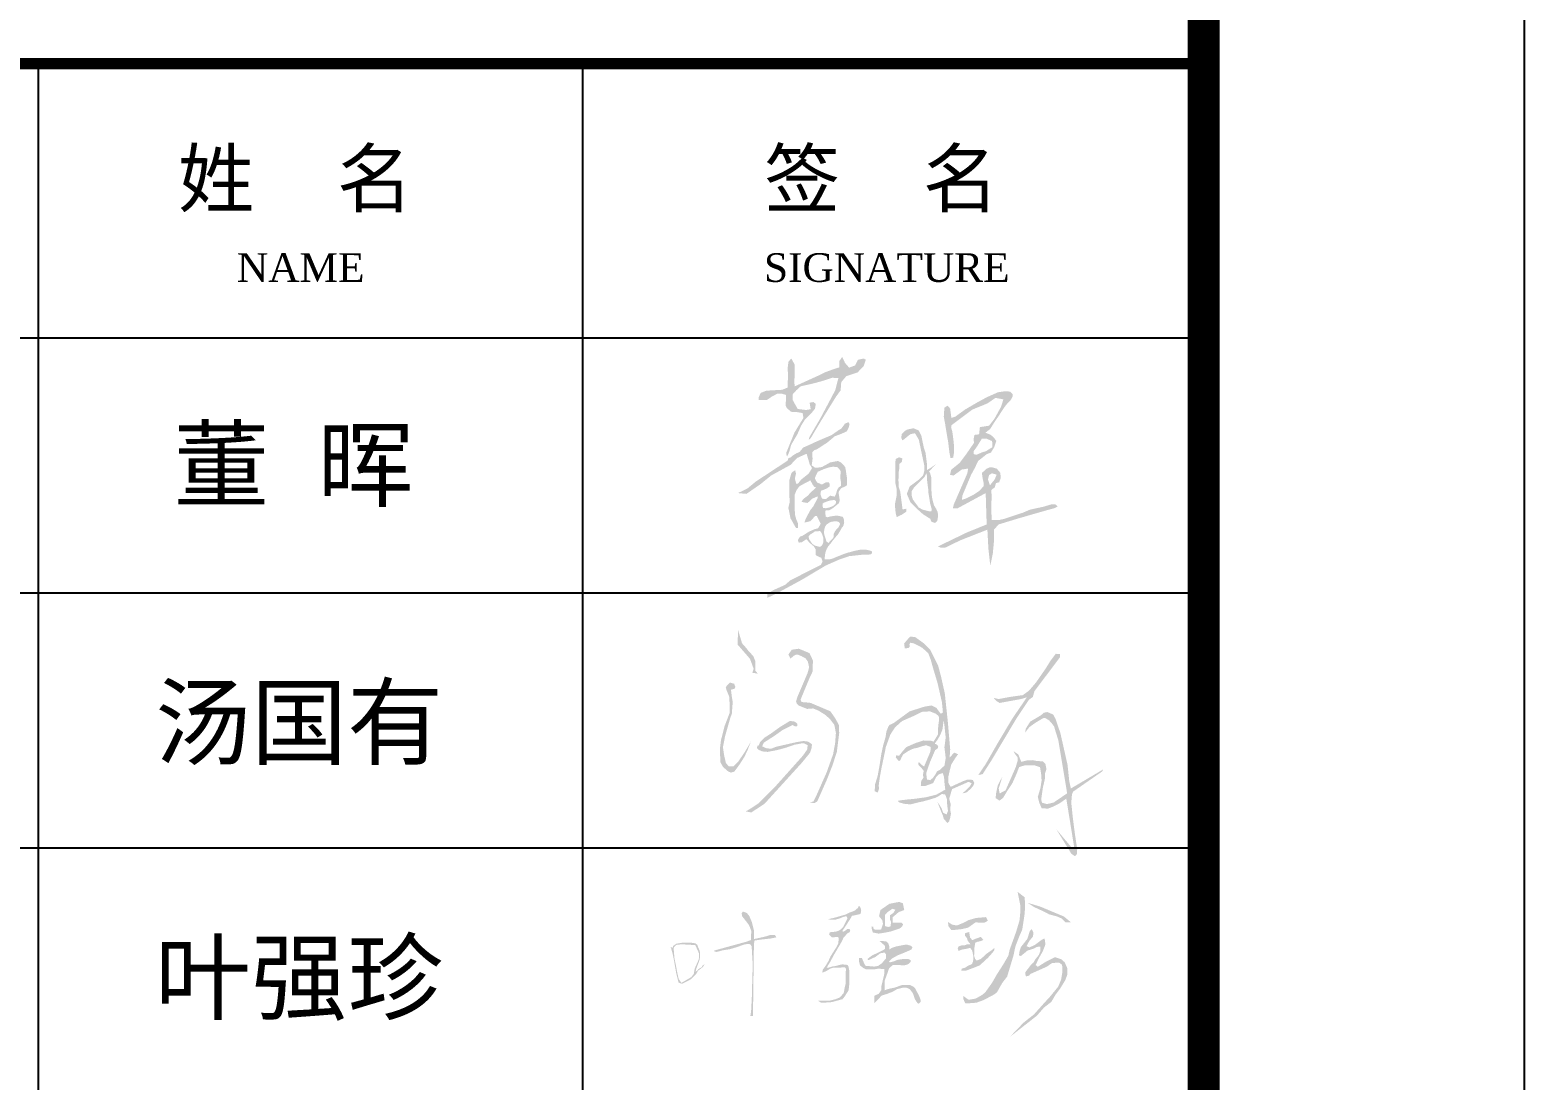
# Model space of a CAD drawing. Extents: x -3102990 to -851544, y -5293060 to -2540151.
# Drawn here: x -1578994 to -1574332, y -2663192 to -2659915 of the extents above; entities that cross this region are included whole.
import ezdxf

# ---------------------------------------------------------------- set-up
doc = ezdxf.new("R2010")
doc.units = 0
doc.header["$LTSCALE"] = 1000
doc.layers.get('0').update_dxf_attribs({"linetype": 'CONTINUOUS'})
for name, color, linetype in [('HATCH', 254, 'CONTINUOUS'), ('PUB_TEXT', 7, 'CONTINUOUS'), ('PUB_TITLE', 4, 'CONTINUOUS')]:
    doc.layers.add(name, color=color, linetype=linetype)
doc.layers.add('yichutu', color=7, linetype='CONTINUOUS', true_color=0xffffff, plot=False)
doc.styles.add('GHF', font='times.ttf')
doc.styles.add('STYLE1', font='simhei.ttf', dxfattribs={"width": 0.8})

# ---------------------------------------------------------------- blocks, each defined once
blk = doc.blocks.new('A$C16496DF1')
at = {"layer": 'HATCH'}
h = blk.add_hatch(color=256, dxfattribs=at)
h.paths.add_polyline_path([(102427.5, 11585), (102433.4, 11566.6), (102447.9, 11584.3), (102454.5, 11599.8), (102440, 11604), (102430.6, 11598.4)], flags=16)
h.paths.add_polyline_path([(102423.7, 11711.8), (102408.4, 11712.4), (102392.5, 11686.5), (102382.5, 11673), (102382.5, 11664.2), (102391.4, 11661.8), (102399.6, 11665.4), (102410.5, 11670), (102421.4, 11673), (102434.9, 11681.8), (102441.4, 11685.4), (102441.4, 11698.9), (102439.6, 11704.8)], flags=16)
h.paths.add_polyline_path([(102325.8, 11781.1), (102313.1, 11776.7), (102309.4, 11806), (102301.3, 11815.3), (102291.3, 11808.4), (102289.5, 11780.5), (102293.8, 11757.4), (102298.8, 11726.4), (102303.2, 11701.5), (102306.9, 11669.8), (102310.6, 11651.1), (102318.7, 11653), (102321.2, 11667.3), (102321.2, 11691.5), (102319.4, 11709.6), (102316.2, 11733.8), (102312.5, 11746.9), (102313.1, 11753.7), (102378.5, 11802.8), (102425.8, 11822.1), (102450.7, 11839.5), (102475.5, 11834.6), (102467.5, 11810.3), (102447.5, 11774.2), (102430.7, 11752.5), (102402.1, 11748.1), (102399.6, 11725.7), (102385.3, 11723.9), (102382.2, 11708.9), (102384.1, 11699.6), (102359.8, 11664.2), (102339.3, 11636.8), (102312.5, 11615), (102308.8, 11599.5), (102320, 11597), (102345.5, 11615.7), (102365.4, 11618.8), (102362.9, 11603.8), (102321.2, 11508.1), (102317.5, 11494.4), (102331.8, 11494.4), (102420.2, 11542.3), (102423.3, 11444.5), (102361.6, 11419.4), (102281.4, 11380.7), (102271.2, 11375.8), (102280.8, 11371.7), (102295.3, 11372.6), (102340.5, 11394.7), (102425.5, 11428.2), (102428.7, 11368.5), (102434.5, 11315.5), (102442.4, 11353.1), (102446.6, 11398.5), (102446.6, 11429), (102460.8, 11444.6), (102524, 11463.8), (102602.8, 11486.5), (102636.2, 11495.7), (102644.7, 11500.7), (102637.6, 11507), (102624.8, 11507), (102601.4, 11500), (102558.8, 11490.7), (102535.4, 11480.8), (102507, 11471.6), (102477.1, 11461.6), (102464.4, 11458.8), (102438.8, 11458.1), (102437.7, 11497.1), (102438.8, 11534.7), (102437.4, 11551.7), (102448.7, 11560.3), (102452.3, 11573.7), (102462.2, 11575.9), (102467.2, 11589.4), (102465.8, 11605.7), (102455.1, 11618.4), (102440.2, 11622.7), (102433.1, 11622.7), (102423.2, 11618.4), (102408.3, 11605), (102411.1, 11585.8), (102414, 11573.7), (102414, 11564.5), (102401.2, 11549.6), (102384.1, 11538.3), (102359.3, 11525.5), (102345.8, 11521.2), (102347.9, 11535.4), (102374.6, 11599.1), (102386.8, 11621.6), (102396.4, 11642.3), (102423.6, 11663.9), (102436.9, 11668.9), (102447.1, 11686.3), (102453.4, 11704.8), (102445.9, 11715.2), (102436.1, 11723.9), (102419.3, 11730.8), (102433.8, 11741.8), (102445.8, 11760.8), (102463.8, 11787.7), (102479.2, 11811.1), (102488.1, 11822.3), (102499.8, 11834.5), (102504, 11843.8), (102504, 11851.3), (102497, 11858.8), (102481.6, 11860.2), (102458.6, 11856.9), (102441.8, 11849.4), (102424.9, 11842), (102395.5, 11826.1), (102378.6, 11816.2), (102356.3, 11803.2), (102337.4, 11789.6)])
h.paths.add_polyline_path([(102235.6, 11604.1), (102228.4, 11591.4), (102207.7, 11570.8), (102196.6, 11559.7), (102189, 11547.7), (102189, 11535.1), (102193.4, 11521.8), (102203.6, 11507.9), (102211.2, 11497.5), (102223.3, 11490.6), (102242.7, 11485.8), (102250.9, 11485.8), (102251.9, 11491.6), (102246.5, 11511.6), (102245.1, 11521.2), (102242, 11540.5), (102241, 11546.3), (102241, 11554.1), (102239.3, 11566), (102237.3, 11583), (102237.3, 11593.6)], flags=16)
h.paths.add_polyline_path([(102160.4, 11706.6), (102165.9, 11710.5), (102185, 11726), (102199.5, 11729.1), (102211.4, 11709.5), (102219.6, 11670.8), (102228.9, 11627.5), (102228.9, 11612.5), (102225, 11597.7), (102210.5, 11583.4), (102183, 11563), (102174.2, 11539.8), (102185, 11514.5), (102206.7, 11492.4), (102225.3, 11475.8), (102247.5, 11461.9), (102250.9, 11453), (102262.2, 11449.2), (102269.3, 11455.5), (102271.8, 11471.3), (102270.5, 11482.6), (102265.5, 11493.8), (102259.3, 11503.4), (102255.1, 11518), (102252.6, 11529.7), (102251.3, 11543), (102250.9, 11556.4), (102250.9, 11574.3), (102250.9, 11589.7), (102246.7, 11605.1), (102243.4, 11610.1), (102251.7, 11618.5), (102266.3, 11633.7), (102246.2, 11619.2), (102237, 11614.5), (102236.7, 11635.2), (102232.6, 11668.1), (102227.1, 11684.8), (102222.1, 11708.5), (102219.6, 11721), (102211.7, 11737.4), (102195, 11744.7), (102175.2, 11740.4), (102168.7, 11736.6), (102158.5, 11726.3), (102156.6, 11715.3)])
h.paths.add_polyline_path([(102153.7, 11546.6), (102160.9, 11491.4), (102172.2, 11493.4), (102172.2, 11484.2), (102157.8, 11474.5), (102142.5, 11467.4), (102139.4, 11479.6), (102136.8, 11505.7), (102142.5, 11535.4), (102142, 11556.9), (102138.4, 11573.7), (102137.9, 11608), (102137.9, 11632.5), (102139.4, 11648.9), (102149.6, 11654), (102160.4, 11650.4), (102158.3, 11639.2), (102150.7, 11633.1), (102150.7, 11618.7), (102148.6, 11606), (102148.1, 11582.9), (102148.6, 11562)])
h.paths.add_polyline_path([(101937, 11395.2), (101930.1, 11386.8), (101923.5, 11391.1), (101921.6, 11397.4), (101919.4, 11404.2), (101917.2, 11410.8), (101916, 11417.2), (101916, 11421.7), (101916.7, 11428.6), (101917.7, 11433.5), (101920.7, 11439.9), (101923.1, 11443.6), (101928.5, 11447.6), (101934.5, 11451), (101940.4, 11453.3), (101951.7, 11454.2), (101955, 11454.2), (101960, 11452.9), (101962.8, 11451.4), (101966, 11446.1), (101963.9, 11441.3), (101961.1, 11435.6), (101955.9, 11430.6), (101951, 11424.3), (101946, 11414.3), (101946, 11407.9), (101944.8, 11403.1)], flags=16)
h.paths.add_polyline_path([(101908.6, 11417.2), (101903.6, 11423.8), (101887, 11422.5), (101879.8, 11417.2), (101872.3, 11412.8), (101867.6, 11407.8), (101869.5, 11398.2), (101873.3, 11392.5), (101879.2, 11384.1), (101887.6, 11378.2), (101903, 11374.4), (101908.3, 11377.9), (101912.9, 11385.3), (101913.9, 11395), (101913.3, 11404.1)], flags=16)
h.paths.add_polyline_path([(101940.1, 11519.9), (101932.1, 11518.5), (101918.4, 11513.6), (101911.9, 11510.1), (101911, 11504.6), (101912.7, 11496.1), (101921.5, 11495), (101931.6, 11497.2), (101942.8, 11501.3), (101952.4, 11508.7), (101953.2, 11517.4), (101948, 11520.7)], flags=16)
h.paths.add_polyline_path([(101905.7, 11569.9), (101903.5, 11571.9), (101894.2, 11575.1), (101887.2, 11588.2), (101890, 11596.1), (101896.5, 11608.7), (101912.8, 11616.1), (101930.5, 11622.2), (101943.1, 11624.5), (101957, 11623.7), (101962.8, 11617.9), (101968.3, 11610), (101966.9, 11598.2), (101966.9, 11586.5), (101968.8, 11576.7), (101969.3, 11569), (101968.6, 11564.7), (101961.4, 11559.6), (101957.3, 11553.6), (101955.4, 11547.2), (101953.4, 11540.4), (101951.3, 11535.6), (101948.9, 11531.1), (101936.4, 11534), (101934.7, 11534), (101922, 11523.9), (101915.8, 11523.9), (101910, 11525.3), (101906.9, 11531.8), (101904.7, 11538.5), (101905.2, 11544.5), (101907.6, 11550.8), (101910.7, 11550.8), (101924.4, 11556.7), (101928.2, 11559.4), (101933.7, 11563.1), (101933.5, 11567.5), (101933, 11571.1), (101930.6, 11575.9), (101927.3, 11576.2), (101923.7, 11576.2), (101918.4, 11574.3), (101911.2, 11569.9)], flags=16)
h.paths.add_polyline_path([(101805, 11651.3), (101801.9, 11643.4), (101702.8, 11578.1), (101676.4, 11556.3), (101647.3, 11542.4), (101673.7, 11539.8), (101716.7, 11569.5), (101751, 11597.2), (101811.2, 11630.2), (101832.3, 11652), (101858.7, 11663.9), (101862, 11663.9), (101871.3, 11631.5), (101878.6, 11620.3), (101868, 11603.2), (101844.2, 11584), (101834.9, 11572.1), (101829, 11571.5), (101825, 11588), (101828.3, 11603.2), (101825.7, 11613.7), (101814.5, 11605.8), (101807.9, 11583.3), (101807.9, 11560.9), (101807.9, 11535.2), (101808.5, 11513.4), (101804.6, 11496.2), (101811.2, 11463.8), (101828.3, 11433.5), (101834.3, 11433.5), (101834.9, 11446.7), (101829, 11461.2), (101825, 11475.7), (101824.4, 11500.2), (101824.4, 11513.4), (101824.4, 11537.1), (101830.3, 11551.7), (101838.9, 11563.5), (101858.1, 11574.1), (101873.3, 11582), (101876.7, 11575.5), (101880.5, 11568.2), (101885.8, 11561.6), (101891.1, 11560.2), (101883.8, 11553), (101874.6, 11544.4), (101865.3, 11534.5), (101850.8, 11523.3), (101845.5, 11514.7), (101864.7, 11511.4), (101878.6, 11524.6), (101895.7, 11531.9), (101895.7, 11525.9), (101881.9, 11500.2), (101873.3, 11489.6), (101863.4, 11471.1), (101857.4, 11458.6), (101854.8, 11450), (101873.3, 11454.6), (101888.5, 11471.1), (101893.1, 11471.1), (101905.6, 11446.7), (101897.1, 11432.2), (101887.5, 11430.1), (101869.2, 11422.1), (101848.2, 11408.8), (101840.9, 11406.5), (101834.1, 11395.8), (101837.1, 11387.8), (101846.3, 11388.9), (101857.4, 11396.2), (101861.2, 11398.1), (101871.5, 11386.7), (101884.1, 11376), (101889.8, 11366.8), (101889.8, 11348.9), (101900.5, 11343.2), (101907.1, 11340.6), (101911.5, 11328.6), (101906.2, 11318.5), (101810.9, 11270.2), (101794.3, 11255.9), (101758.9, 11240.1), (101738.5, 11228), (101738.5, 11215.2), (101768.7, 11229.5), (101846.3, 11271.7), (101902.1, 11304.9), (101921, 11316.2), (101941.3, 11325.2), (101965.4, 11335.7), (101984.3, 11341.8), (101996.3, 11346.3), (102001.6, 11346.3), (102036.3, 11350.1), (102061.9, 11350.8), (102066, 11354.9), (102064.6, 11361.1), (102057.7, 11363.5), (102048.6, 11365.4), (102036.6, 11366.2), (102028.5, 11365.6), (102007.9, 11361.3), (101996.8, 11357.9), (101991, 11356.7), (101976.1, 11351.7), (101966.4, 11347.8), (101960.6, 11345.4), (101954.5, 11343), (101952.7, 11342.3), (101947.4, 11340), (101940.8, 11337.4), (101932.7, 11335.3), (101926.1, 11335.3), (101918, 11335.3), (101918.2, 11342.4), (101919.6, 11353.9), (101921.2, 11360.3), (101924.7, 11368.6), (101928.5, 11375.8), (101937, 11385.5), (101943.6, 11395), (101959.7, 11413.9), (101968, 11427.5), (101970.1, 11432.5), (101976.2, 11440), (101978.7, 11450.4), (101977.6, 11461.1), (101974.8, 11467.9), (101961.5, 11471.2), (101953.3, 11471.9), (101935.7, 11469.4), (101926.1, 11466.9), (101921.4, 11468.7), (101919.6, 11480.1), (101920, 11486.2), (101921.8, 11488.7), (101932.2, 11489), (101941.6, 11493.9), (101955.8, 11505.3), (101961.5, 11509.9), (101964.8, 11517.9), (101963.5, 11530.5), (101961.2, 11542.4), (101961.2, 11546), (101969.3, 11557.6), (101978.3, 11561.5), (101987.1, 11566.1), (101987.4, 11589.4), (101983.9, 11613.1), (101981.9, 11623.8), (101974.4, 11632.2), (101968.6, 11637.8), (101960.2, 11642), (101956.6, 11642), (101934.5, 11637.8), (101922.8, 11630.9), (101908.9, 11623.5), (101894.9, 11621.5), (101888.1, 11621.5), (101877.4, 11628.7), (101880.1, 11649.4), (101878.9, 11669), (101885.1, 11676), (101894.1, 11679.2), (101926, 11699.9), (101949.4, 11719.6), (101969.1, 11726.9), (101986.5, 11734.7), (101992, 11744.3), (101995.6, 11757.6), (101992.4, 11763.5), (101981, 11758.9), (101974.6, 11749.8), (101970, 11743.8), (101959, 11737), (101939.3, 11723.2), (101916.8, 11713.6), (101895.3, 11704.5), (101873.7, 11694.4), (101850.8, 11684.3), (101839.4, 11670.6), (101828.8, 11666), (101817.4, 11658.7), (101812.8, 11654.1)])
h.paths.add_polyline_path([(101736.9, 11832.4), (101728.7, 11832.7), (101711.8, 11832.7), (101711.8, 11840.3), (101718.2, 11854.9), (101736, 11861.8), (101786.2, 11864.7), (101802, 11871.6), (101803, 11896.2), (101804, 11912), (101802, 11929.7), (101805, 11952.4), (101813.8, 11962.2), (101824.7, 11942.5), (101824.7, 11911), (101822.7, 11889.3), (101824.7, 11875.5), (101898.6, 11909), (101918.3, 11918.9), (101944.9, 11928.7), (101963.6, 11934.6), (101963.6, 11954.3), (101972.5, 11967.1), (101981.4, 11948.4), (101994.2, 11933.7), (102012.9, 11940.6), (102021.8, 11958.3), (102039.5, 11962.2), (102046.4, 11958.3), (102039.5, 11938.6), (102020.8, 11918.9), (101985.3, 11907.1), (101969.6, 11888.4), (101967.6, 11862.7), (101953.8, 11844), (101907.5, 11769.2), (101873.9, 11713), (101868, 11708.6), (101870.5, 11717.4), (101904.1, 11775), (101930.7, 11825), (101951, 11863.6), (101954.8, 11878.2), (101960.5, 11900.9), (101942.1, 11902.2), (101906.6, 11890.8), (101880.7, 11883.9), (101843.3, 11875.6), (101829.4, 11863), (101818, 11850.3), (101818, 11833.2), (101826.2, 11818), (101833.8, 11804.8), (101854.7, 11802.2), (101859.8, 11801.6), (101874.3, 11804.1), (101870.8, 11824.3), (101882.7, 11826.4), (101890.2, 11820.6), (101887.6, 11805.4), (101875.6, 11790.8), (101856, 11771.2), (101844.6, 11752.9), (101832.6, 11725.7), (101813.6, 11693.4), (101807.2, 11670.6), (101800.3, 11655.4), (101797.7, 11667.4), (101823.7, 11731.4), (101851.6, 11776.9), (101849, 11792.1), (101830, 11795.3), (101812.9, 11795.9), (101800.3, 11807.3), (101795.8, 11815.5), (101797.1, 11833.2), (101797.1, 11848.4), (101783.8, 11852.8), (101771.1, 11852.8), (101752.8, 11843.4), (101745.8, 11838.3)])
h = blk.add_hatch(color=256, dxfattribs=at)
h.paths.add_polyline_path([(102600, 10840.2), (102594, 10836.9), (102575.1, 10825.5), (102556.2, 10812), (102543.1, 10794.7), (102545.4, 10807.3), (102559, 10829.2), (102592.4, 10848.8), (102601.5, 10856.8), (102612.3, 10859.2), (102630.8, 10851.4), (102638.8, 10836.6), (102644.8, 10817.6), (102652.9, 10795), (102675.5, 10694.9), (102681, 10643.2), (102686, 10620.6), (102786.4, 10679.9), (102784.1, 10674.1), (102692.8, 10610.7), (102689.4, 10602.3), (102687.2, 10576.6), (102692.3, 10527.1), (102698, 10483), (102705.7, 10431.3), (102704.7, 10415.9), (102698.6, 10409.3), (102687.9, 10416.4), (102640.5, 10493.4), (102688, 10436.7), (102696.1, 10438.5), (102671.7, 10589), (102650.6, 10574.2), (102631.4, 10564.3), (102614, 10557.7), (102594.8, 10559.1), (102587.1, 10576.9), (102582.8, 10594.4), (102591.2, 10622.7), (102594.7, 10645.6), (102593.2, 10666), (102589.7, 10687.2), (102572.7, 10692.8), (102542.1, 10692.6), (102524.8, 10687.6), (102515.1, 10663.2), (102503.8, 10637.7), (102486.5, 10611.2), (102474.8, 10591.6), (102463.3, 10582.6), (102451.2, 10590.8), (102453.1, 10608.1), (102457.8, 10630), (102472.6, 10658.6), (102460.9, 10620.8), (102463.7, 10605), (102482.4, 10615.1), (102501.2, 10658), (102514.2, 10687.8), (102520.4, 10709.1), (102520.2, 10717.1), (102510.6, 10730), (102507.6, 10736.8), (102522.2, 10726.5), (102527, 10714.4), (102531.2, 10703.7), (102550.2, 10708.6), (102566.2, 10709), (102582.5, 10705.9), (102598.3, 10705.8), (102606.6, 10696.9), (102609.8, 10680.9), (102605.3, 10668), (102604.7, 10649.5), (102598.5, 10622.6), (102595.5, 10600.7), (102593.3, 10586.8), (102595.9, 10576.2), (102611.1, 10571.8), (102632.4, 10576.9), (102674.3, 10605.5), (102652.9, 10735), (102646.8, 10771.4), (102637.6, 10800.4), (102633.9, 10813.8), (102626.1, 10824.2), (102618.3, 10832.9), (102605.5, 10840.7)])
h.paths.add_polyline_path([(102631.2, 11002.5), (102651.7, 11029.8), (102652.3, 11040.5), (102638.7, 11040.8), (102622.3, 11019), (102607.8, 10995.6), (102577.6, 10951.9), (102555.1, 10925.6), (102535.9, 10911.9), (102495.9, 10906.3), (102460.7, 10899.7), (102445, 10903.4), (102452.6, 10894.3), (102463.5, 10887.5), (102530.2, 10899.6), (102548.7, 10905.1), (102503.5, 10839), (102456.8, 10760.6), (102420.4, 10697.1), (102397.2, 10662.5), (102410.7, 10665.4), (102438.3, 10708.4), (102517.7, 10841.5), (102555.7, 10898.1), (102567.2, 10906), (102572.3, 10924.1)])
h.paths.add_polyline_path([(102247.3, 10646.3), (102237, 10648.8), (102234.6, 10668.7), (102246, 10701.5), (102262.6, 10740.4), (102270.5, 10745.4), (102272.1, 10753.4), (102266.9, 10758.2), (102261.3, 10760.4), (102271.6, 10775.3), (102279.8, 10790.5), (102285.2, 10804), (102289, 10832.8), (102291.4, 10818.3), (102295.4, 10779.4), (102291.5, 10749), (102295.5, 10715.4), (102291.6, 10692.1), (102278.4, 10679.4), (102268.2, 10674.3), (102264.2, 10665.6), (102255.9, 10654.2)], flags=16)
h.paths.add_polyline_path([(102183.8, 11064.8), (102179.8, 11058.6), (102167.7, 11058.2), (102165.8, 11073), (102174.8, 11083.9), (102184.8, 11094.5), (102200.3, 11093), (102227.3, 11073.5), (102247.2, 11053.1), (102272.1, 11003.2), (102281.4, 10967.8), (102292.6, 10917.7), (102302, 10829.7), (102309.5, 10742), (102307.6, 10716.7), (102321.9, 10732.7), (102334, 10727.4), (102324.6, 10714.4), (102313.1, 10695.9), (102308, 10676.5), (102303.4, 10655.8), (102304.1, 10637.7), (102310.8, 10625.6), (102351.1, 10644.1), (102363.9, 10648.5), (102379.7, 10647.4), (102384.9, 10638), (102380.9, 10628.1), (102372.5, 10618.8), (102359.7, 10607.7), (102347.9, 10605.6), (102358.4, 10615), (102370.5, 10627), (102376.5, 10636.7), (102366.9, 10641.5), (102315.3, 10618.6), (102311.6, 10606.4), (102306.5, 10588.7), (102311, 10571.8), (102309.5, 10555), (102311.8, 10541.9), (102309.3, 10528.3), (102306.2, 10518.2), (102300.9, 10513.2), (102289.7, 10525.2), (102286.8, 10535.8), (102280, 10551.7), (102275.6, 10563.3), (102269.6, 10579.3), (102282.2, 10559.8), (102287.2, 10545.1), (102298.3, 10539.7), (102302.6, 10550.7), (102300.1, 10569.1), (102299.6, 10585.8), (102294.2, 10601.6), (102283.6, 10603.5), (102272.1, 10595.8), (102261.7, 10591), (102240.2, 10584.5), (102225.4, 10580.5), (102206.9, 10576.5), (102185.4, 10571), (102165, 10573), (102150.3, 10577.4), (102145.9, 10582), (102156.2, 10584), (102178.4, 10586.5), (102200.4, 10588.6), (102232.8, 10593.1), (102266.3, 10601.4), (102294.2, 10617.1), (102291.9, 10635), (102290.3, 10655.9), (102286.5, 10668.7), (102274.1, 10665), (102265.2, 10655.5), (102256.1, 10637.5), (102232.3, 10628.6), (102217.8, 10628.7), (102219.1, 10643.7), (102226.5, 10655.4), (102224.1, 10662.4), (102227, 10675.4), (102220.1, 10684.3), (102209.5, 10695.6), (102211.4, 10703.8), (102221.1, 10693.8), (102228.1, 10689.1), (102247.6, 10735.5), (102249.1, 10750), (102234.8, 10755.6), (102223.5, 10753.1), (102207.1, 10747.4), (102194.3, 10744.9), (102180.5, 10738.6), (102169.5, 10731.2), (102162.5, 10726.5), (102157.4, 10717.2), (102153.8, 10708.3), (102149.7, 10706.2), (102139.7, 10716.7), (102141.1, 10723.7), (102150.4, 10723.3), (102161.6, 10737.2), (102172.1, 10749.5), (102201.8, 10762.6), (102226.1, 10770.4), (102250.2, 10769.3), (102257.6, 10766.8), (102270.9, 10788.3), (102271.6, 10807.8), (102273, 10821.9), (102275.1, 10835.6), (102273.7, 10846.1), (102264.5, 10854), (102246.2, 10861.3), (102221.6, 10859.7), (102194.7, 10846.5), (102159.2, 10830.9), (102138.1, 10812), (102122.8, 10788.9), (102118, 10775.7), (102108.8, 10750.2), (102105.5, 10733.6), (102095, 10683.7), (102090, 10655.6), (102086.7, 10631.9), (102087, 10618.6), (102083.1, 10607.5), (102074, 10612), (102075, 10633.3), (102083, 10659.3), (102088.7, 10690.4), (102094.3, 10726.8), (102100.2, 10754.6), (102107.9, 10781.2), (102110.5, 10798.5), (102116.4, 10813.1), (102120, 10818.7), (102132.7, 10824.5), (102182.8, 10861.2), (102229.3, 10876), (102251.5, 10879.7), (102266.3, 10872.3), (102273, 10863), (102280.3, 10853.5), (102286.7, 10858.3), (102283.7, 10889.8), (102269.9, 10950), (102255.6, 10997.8), (102248.9, 11021.9), (102241, 11042.8), (102221.9, 11060), (102196.1, 11073.2), (102185.2, 11075.4), (102181.8, 11069.7)])
h.paths.add_polyline_path([(101736.7, 10745.9), (101722.8, 10752), (101727.9, 10763.5), (101763, 10786.1), (101786.9, 10803.2), (101809.4, 10814.4), (101817.9, 10818.6), (101825.4, 10814.2), (101832.5, 10815.2), (101832.9, 10822.5), (101824.6, 10829.3), (101809.6, 10831.4), (101779.4, 10813.1), (101749.2, 10791.3), (101729.8, 10779), (101716.5, 10765.5), (101712.4, 10755.1), (101708, 10754), (101706.5, 10746.7), (101711.3, 10741.5), (101723.3, 10736.3), (101739.8, 10734.8), (101768.3, 10740.1), (101797.1, 10747.9), (101823.1, 10757), (101844.7, 10761.1), (101853.2, 10761.7), (101865, 10755.9), (101863.1, 10741.8), (101849.6, 10722.6), (101762.5, 10625.3), (101712, 10574.6), (101687.8, 10558.7), (101671.8, 10549.2), (101688.7, 10545.6), (101730.2, 10572.9), (101800.9, 10650.5), (101846.5, 10700.7), (101872.3, 10732.3), (101877.2, 10747.2), (101878.2, 10758.6), (101866.2, 10766.9), (101852.6, 10768.7), (101832, 10765.7), (101810.7, 10760.9), (101779.7, 10753.8), (101766.3, 10750.7), (101751.1, 10744.8)])
h.paths.add_polyline_path([(101821.6, 11034.6), (101811.3, 11025.9), (101804.6, 11038.7), (101815.4, 11053.7), (101837.4, 11056.7), (101870.5, 11043), (101881.2, 11020), (101880.3, 10985.6), (101870.1, 10964), (101842.7, 10897.9), (101845.6, 10890.3), (101858.6, 10889.4), (101874, 10887.6), (101911, 10871.9), (101935.7, 10861.5), (101951.7, 10838.3), (101963, 10817), (101963.1, 10793), (101955.8, 10734.2), (101941, 10689.3), (101924, 10646.4), (101894.8, 10580.4), (101885.8, 10574.8), (101871.6, 10577), (101883.1, 10580.2), (101890.2, 10594.4), (101924.1, 10671.1), (101944.2, 10727.6), (101950.5, 10761.9), (101952.9, 10793.5), (101948.1, 10819.2), (101933.7, 10838), (101918.2, 10851.4), (101897.9, 10863.9), (101881.6, 10870.4), (101871.5, 10869.5), (101863.1, 10869), (101849.2, 10874.5), (101837.1, 10879.3), (101831.4, 10884.5), (101828.7, 10892.4), (101832.6, 10905.9), (101864.4, 10980.4), (101869.5, 10998.8), (101865.1, 11017.3), (101857.8, 11026.9), (101845, 11033.8), (101833.3, 11038.5), (101828.4, 11038.3)])
h.paths.add_polyline_path([(101628, 10908.7), (101625.6, 10928.8), (101636.8, 10931.9), (101639.1, 10937.9), (101635.4, 10947.5), (101621.8, 10951.2), (101609.2, 10937.1), (101612, 10926.7), (101620.6, 10905.9), (101621.2, 10881.2), (101621.6, 10857.3), (101614.9, 10839.1), (101606, 10816.6), (101599.6, 10791.8), (101594.5, 10771.8), (101591.6, 10749.8), (101591.8, 10721.6), (101592.4, 10703.1), (101600.4, 10688.2), (101617.2, 10673.5), (101625.4, 10670.2), (101636.1, 10673.3), (101652.2, 10695.3), (101667.7, 10719.8), (101678.3, 10742.6), (101688, 10767.2), (101678, 10750.2), (101669.9, 10736.6), (101659.6, 10721.1), (101648.2, 10704.6), (101632.7, 10689.3), (101618.9, 10689.6), (101609.8, 10699.9), (101603.9, 10725.6), (101600.5, 10750.2), (101607.3, 10784.3), (101624.4, 10843.9), (101628.2, 10853.3), (101629.3, 10868), (101631, 10890.3)])
h.paths.add_polyline_path([(101646.8, 11068.9), (101647.1, 11117.1), (101654.4, 11092.7), (101660.2, 11073.5), (101672.6, 11059.5), (101679.7, 11050.4), (101695.4, 11033.4), (101701.6, 11017.5), (101701.3, 11003.3), (101701, 10989.1), (101709.4, 10978.6), (101691.9, 10982), (101696.5, 10993.6), (101684.9, 11025.1)])
h = blk.add_hatch(color=256, dxfattribs=at)
h.paths.add_polyline_path([(101936.7, 10211.4), (101939.2, 10211), (101950.7, 10211.3), (101961.4, 10214.1), (101975.5, 10219.6), (101981.4, 10221.3), (101986.4, 10221.3), (101988.9, 10215.1), (101984.4, 10206.1), (101980.9, 10199.5), (101975.4, 10188), (101970.1, 10182.8), (101963.9, 10178), (101955.5, 10174.5), (101947.5, 10173.4), (101934, 10172), (101931.5, 10164.8), (101940.2, 10156.1), (101960.8, 10157.5), (101961.3, 10148.7), (101960.4, 10137.7), (101953.8, 10124.1), (101945.5, 10111.6), (101936.1, 10096.7), (101929.5, 10081.7), (101921.1, 10067.8), (101912.4, 10056), (101910, 10045.6), (101923.2, 10051.1), (101936.4, 10059.1), (101946.2, 10061.9), (101967.7, 10061.9), (101972.2, 10062.3), (101981.6, 10062.3), (101984.6, 10057.7), (101983.3, 10045.9), (101983.3, 10022.8), (101983.3, 10011.4), (101980.2, 9998.7), (101977.2, 9981.7), (101964, 9968.1), (101950.9, 9962.9), (101930.8, 9958.1), (101916.8, 9958.1), (101898, 9958.1), (101905.9, 9952.8), (101922.5, 9952.8), (101940, 9954.1), (101973.7, 9963.3), (101981.1, 9972.9), (101986.3, 9981.2), (101992.5, 9990.8), (101995.1, 10013.1), (101995.1, 10045.9), (101994.2, 10054.7), (101992.5, 10063.8), (101989.4, 10070), (101975, 10071.7), (101968.4, 10071.3), (101953.5, 10066.9), (101941.7, 10065.2), (101933.9, 10062.5), (101924.2, 10060.8), (101928.6, 10069.1), (101935.6, 10080.5), (101946.5, 10101), (101965.3, 10132.9), (101971.5, 10143.8), (101976.7, 10155.2), (101980.7, 10159.6), (101989.8, 10169.2), (101995.5, 10172.3), (101997.7, 10176.2), (101995.5, 10182.3), (101987.7, 10182.3), (101983.3, 10177.9), (101975, 10173.1), (101973.2, 10176.2), (101984.7, 10193.5), (101998.6, 10215.3), (102003.2, 10223.4), (102017.3, 10226.2), (102027.6, 10228.7), (102030.4, 10230.8), (102031.8, 10241.1), (102029.7, 10248.9), (102024.8, 10254.9), (102021.2, 10247.8), (102012.4, 10240), (102006, 10237.2), (101994.4, 10233), (101982, 10227), (101966.1, 10222.4), (101951, 10218), (101929.4, 10212.9), (101930.1, 10212.6), (101931.1, 10212.4), (101931.9, 10212.1), (101933.9, 10211.7), (101934.6, 10211.7)])
h.paths.add_polyline_path([(101572.5, 10114.4), (101575.1, 10115.5), (101635.2, 10132), (101673.9, 10142.6), (101688.3, 10147.9), (101688.3, 10159.6), (101688.8, 10176.1), (101684.1, 10189.1), (101680, 10196.7), (101672.3, 10206.8), (101666.3, 10214.6), (101660.6, 10221.5), (101658.8, 10230.9), (101662.9, 10236.8), (101675.3, 10232.1), (101683, 10222.1), (101690.6, 10203.8), (101693.6, 10192), (101697.6, 10176), (101697.6, 10156.1), (101697.7, 10150.8), (101721.3, 10156.1), (101735, 10159.2), (101748.4, 10163.8), (101762.5, 10163.8), (101767.2, 10156.1), (101750.1, 10152.6), (101717.7, 10149), (101698.9, 10146.1), (101697.1, 10134.3), (101694.2, 9910.5), (101685.9, 9910.5), (101688.3, 9924.7), (101690.9, 9975.3), (101692, 10025.6), (101693.5, 10070.3), (101691.6, 10101.3), (101691.1, 10113.8), (101689.7, 10128.7), (101685.9, 10134.7), (101677.8, 10135.6), (101667, 10133.8), (101657.3, 10130.4), (101640.9, 10124.7), (101621.6, 10119.1), (101600, 10115.7), (101580.8, 10110.7), (101575, 10111.9), (101572.8, 10113.6)])
h.paths.add_polyline_path([(102553.9, 10163.2), (102557.6, 10175.6), (102563.8, 10182.4), (102568.8, 10171.9), (102568.1, 10158.9), (102556.4, 10145.2), (102547.7, 10128.5), (102557, 10124.8), (102573.1, 10132.2), (102596.7, 10149.6), (102604.1, 10152.7), (102606.6, 10134.7), (102602.2, 10122.3), (102597.3, 10110.5), (102587.4, 10093.8), (102576.2, 10069.7), (102582.4, 10064.1), (102607.2, 10079.6), (102636.3, 10094.4), (102656.2, 10087.6), (102666.7, 10078.3), (102675.4, 10058.5), (102675.4, 10041.8), (102669.2, 10023.8), (102653.1, 9997.2), (102638.2, 9977.3), (102625.2, 9955), (102602.2, 9937.1), (102579.9, 9911.7), (102553.9, 9891.2), (102533.3, 9875.1), (102495.6, 9845.4), (102537.8, 9889.4), (102571.2, 9916), (102602.2, 9950.7), (102620.9, 9971.1), (102646.3, 10002.1), (102655.6, 10024.4), (102659.3, 10047.3), (102658.7, 10070.3), (102648.8, 10077.7), (102627.1, 10075.8), (102610.9, 10064.7), (102599.8, 10059.7), (102571.9, 10047.3), (102560, 10042.1), (102555.7, 10036.8), (102545.8, 10034.3), (102543.7, 10042.9), (102543.7, 10047.3), (102552, 10057.9), (102561.3, 10070.3), (102569.4, 10077.7), (102575.6, 10088.2), (102586.1, 10101.2), (102591.1, 10114.3), (102591.1, 10127.3), (102584.3, 10127.3), (102576.2, 10124.8), (102572.5, 10121.7), (102550.8, 10114.9), (102537.1, 10103.7), (102530.2, 10098), (102524.1, 10100), (102526, 10113.6), (102530.3, 10126), (102541.5, 10140.3), (102550.3, 10151.5)])
h.paths.add_polyline_path([(102570.7, 10250.9), (102551.7, 10263.8), (102569.2, 10258.5), (102590.8, 10251.9), (102622.4, 10238.7), (102663.9, 10221.4), (102686.3, 10203), (102668.8, 10203), (102656.7, 10215.1), (102643, 10221.2), (102617.9, 10228.1), (102598.9, 10237.9)])
h.paths.add_polyline_path([(102541.8, 10281.3), (102519.8, 10298), (102528.1, 10256.9), (102528.1, 10233.4), (102525.8, 10209.1), (102515.2, 10173.4), (102506.1, 10148.3), (102495, 10117.8), (102490.9, 10098.9), (102474.9, 10071.5), (102453.6, 10038.1), (102440.7, 10015.3), (102418.6, 9984.1), (102408, 9975.8), (102389, 9965.1), (102366.9, 9961.3), (102350.2, 9973.5), (102350.2, 9964.4), (102356.3, 9950.7), (102370.7, 9950.7), (102391.2, 9952.2), (102414.1, 9960.6), (102448.3, 9978.8), (102455.9, 9985.6), (102471.9, 10013.8), (102487.1, 10033.5), (102506.8, 10098.9), (102512.9, 10127.8), (102524.3, 10157.4), (102534.2, 10180.2), (102538.8, 10209.8), (102541.8, 10230.3), (102543.3, 10254.7)])
h.paths.add_polyline_path([(102372.8, 10134.6), (102364, 10145.4), (102362, 10153.5), (102355.3, 10161.5), (102355.3, 10168.9), (102368.7, 10172.9), (102371.4, 10156.1), (102378.2, 10147.4), (102391.6, 10152.8), (102405, 10157.5), (102413.1, 10148.1), (102403.7, 10144.1), (102393.6, 10142), (102387.6, 10139.3), (102384.9, 10122.6), (102384.2, 10099.7), (102386.9, 10089), (102390.9, 10084.3), (102393.6, 10084.3), (102405.7, 10089), (102421.2, 10103.7), (102441.3, 10117.9), (102446.7, 10122.6), (102446.7, 10115.2), (102439.3, 10105.8), (102427.2, 10092.3), (102409.7, 10076.2), (102401.6, 10068.7), (102386.9, 10062.8), (102360, 10052.7), (102353.9, 10052.7), (102343.9, 10052.7), (102345.9, 10058.7), (102356, 10061.4), (102365.4, 10067.5), (102377.5, 10072.8), (102380.8, 10081.6), (102382.2, 10095), (102378.2, 10114.5), (102372.1, 10123.2), (102363.4, 10121.2), (102358.1, 10120), (102345.9, 10117.9), (102335.8, 10113.8), (102332.8, 10121.2), (102335.8, 10127.9), (102345.9, 10131.3), (102354.6, 10131.3), (102363.4, 10134.6)])
h.paths.add_polyline_path([(102374.8, 10193.1), (102365.4, 10186.4), (102344.5, 10181.7), (102319.7, 10179), (102312.9, 10179), (102303.5, 10191.7), (102302.9, 10203.8), (102315.6, 10195.8), (102330.4, 10193.1), (102349.9, 10201.1), (102366.7, 10209.9), (102390.3, 10216.6), (102421.2, 10219.3), (102427.2, 10207.9), (102415.3, 10201.6), (102403.7, 10201.6), (102388.9, 10203.2)])
h.paths.add_polyline_path([(102051.3, 10088.6), (102053.8, 10084.7), (102076.4, 10095.1), (102090.7, 10106.2), (102105, 10108.8), (102109.3, 10103), (102109.3, 10090.8), (102096.6, 10075.5), (102084.4, 10067), (102072.7, 10064.9), (102044.6, 10067.5), (102038.8, 10080.2), (102034.1, 10091.3), (102025, 10091.3), (102025, 10081.3), (102028.2, 10068.6), (102038.3, 10060.6), (102047.3, 10055.9), (102071.1, 10055.9), (102084.9, 10058.5), (102104.5, 10056.9), (102104.5, 10046.4), (102103.4, 10040), (102100.8, 10028.9), (102094.4, 10001.9), (102094.4, 9991.3), (102086.5, 9980.2), (102073.3, 9973.8), (102073.3, 9962.2), (102073.3, 9951.6), (102083.8, 9961.7), (102095.5, 9974.4), (102114, 9980.2), (102129.9, 9986.5), (102143.7, 9994.5), (102162.2, 9999.2), (102172.8, 9999.2), (102183.4, 9994.5), (102193, 9981.8), (102198.8, 9964.8), (102203, 9956.9), (102209.9, 9948.4), (102217.2, 9954.3), (102216.8, 9962.7), (102212, 9974.4), (102205.7, 9986.5), (102200.4, 9996.6), (102196.1, 10001.4), (102184.5, 10007.2), (102171.8, 10007.2), (102158.5, 10007.2), (102136.3, 9999.2), (102115.6, 9995), (102105, 9990.8), (102105, 10006.7), (102105, 10020.9), (102114.6, 10046.9), (102118.3, 10058.5), (102129.9, 10069.6), (102138.9, 10070.2), (102159.6, 10069.1), (102168.1, 10069.1), (102178.1, 10072.3), (102186.6, 10080.2), (102186.6, 10085), (102179.7, 10088.2), (102171.2, 10088.2), (102159.6, 10088.2), (102145.8, 10086.1), (102133.6, 10081.3), (102120.9, 10078.1), (102118.3, 10080.8), (102128.3, 10090.3), (102145.3, 10099.8), (102175, 10112), (102188.7, 10118.3), (102191.9, 10125.2), (102187.7, 10129.5), (102173.9, 10133.7), (102171.8, 10133.7), (102141.6, 10127.9), (102127.8, 10123.6), (102119.9, 10118.3), (102119.9, 10127.3), (102116.2, 10137.9), (102109.8, 10143.8), (102100.3, 10144.3), (102089.7, 10144.3), (102099.2, 10135.8), (102105.4, 10130.4), (102106.6, 10120.5), (102099.2, 10115.7), (102083.3, 10107.8), (102065.8, 10099.8), (102054.2, 10090.8)])
h.paths.add_polyline_path([(102138.4, 10242.1), (102129.2, 10245.4), (102113.8, 10234.7), (102106.4, 10226.8), (102106.4, 10217.5), (102106.4, 10203.6), (102106.4, 10191.1), (102114.8, 10188.8), (102122.7, 10189.2), (102125.4, 10203.1), (102121.3, 10212.4), (102121.3, 10224.9), (102131.9, 10231.9)], flags=16)
h.paths.add_polyline_path([(102087.4, 10179.9), (102094, 10180.8), (102099.8, 10198.1), (102097.6, 10209.6), (102087.5, 10221.9), (102091.8, 10241.4), (102120, 10260.9), (102150.3, 10266.7), (102161.9, 10262.4), (102166.2, 10241.4), (102148.9, 10234.9), (102130.1, 10219), (102130.1, 10202.4), (102157.6, 10202.4), (102162.6, 10196.6), (102159, 10189.4), (102151.8, 10183.6), (102123.6, 10174.3), (102100.5, 10169.9), (102086, 10167.8), (102068, 10171.4), (102064.3, 10184.4), (102064.3, 10190.1), (102069.7, 10189.7), (102069.7, 10184.1), (102074.8, 10179.9)])
h.paths.add_polyline_path([(101436.9, 10127.1), (101439.3, 10120.7), (101444.6, 10100.1), (101447.6, 10085.2), (101450.6, 10067.6), (101454.9, 10043.4), (101461.9, 10015.6), (101466.2, 10013.2), (101473.5, 10011.3), (101501.4, 10025.8), (101516.3, 10040.8), (101522.3, 10051.4), (101538.5, 10064.3), (101543.9, 10072.6), (101537, 10067.8), (101534.1, 10063.1), (101523.8, 10056.9), (101520.4, 10052.4), (101514.9, 10048.4), (101518.3, 10061.2), (101524.2, 10076.3), (101528.1, 10087.8), (101529.2, 10098.7), (101528.3, 10113.4), (101522.8, 10126.1), (101520.8, 10132.7), (101514.2, 10137.6), (101503.4, 10139.1), (101486.9, 10139.1), (101474.4, 10139.4), (101455.2, 10136.4), (101445.4, 10129.6), (101444, 10125), (101442.9, 10123.9), (101439.6, 10125)])
h.paths.add_polyline_path([(101454.3, 10132.6), (101446.6, 10123.6), (101449.1, 10092), (101453.6, 10070.1), (101457.5, 10048.3), (101462.7, 10025.7), (101471, 10014.1), (101502, 10032.2), (101509.7, 10042.5), (101512.3, 10058.6), (101525.2, 10087.5), (101525.8, 10106.2), (101514.2, 10132), (101472.3, 10134.5)], flags=16)
at = {"layer": 'PUB_TITLE', "color": 4}
for p, q in [((99464.6, 12881.9), (99464.6, 6514.4)), ((101162.8, 12881.9), (101162.8, 6514.4)), ((97878.9, 12027.2), (103110.9, 12027.2)), ((97878.9, 11231.2), (103110.9, 11231.2)), ((97878.9, 10435.3), (103110.9, 10435.3))]:
    blk.add_line(p, q, dxfattribs=at)
at = {"layer": 'PUB_TITLE'}
blk.add_lwpolyline([(0, 0), (0, 42000), (104100, 42000), (104100, 0)], close=True, dxfattribs=at)
at = {"layer": 'PUB_TITLE', "const_width": 100}
blk.add_lwpolyline([(103100, 1000), (103100, 41000), (713.3, 41000), (713.3, 1000), (103100, 1000)], dxfattribs=at)
at = {"layer": 'PUB_TITLE', "color": 4, "const_width": 35.2}
blk.add_lwpolyline([(97878.9, 6514.4), (103110.9, 6514.4), (103110.9, 12881.9), (97878.9, 12881.9)], close=True, dxfattribs=at)
at = {"layer": 'PUB_TEXT'}
for s, height, style, p in [('姓', 174.1, 'STYLE1', (99900.7, 12436.8)), ('名', 174.1, 'STYLE1', (100396, 12436.8)), ('签', 174.1, 'STYLE1', (101728.7, 12436.8)), ('名', 174.1, 'STYLE1', (102224, 12436.8)), ('NAME', 89.55, 'GHF', (100084.1, 12201.2)), ('SIGNATURE', 89.55, 'GHF', (101728.5, 12201.2)), ('董 晖', 220, 'STYLE1', (99886, 11521.9)), ('汤国有', 220, 'STYLE1', (99828, 10717.7)), ('叶强珍', 220, 'STYLE1', (99828, 9921.8))]:
    blk.add_text(s, height=height, dxfattribs=dict(at, style=style)).set_placement(p)
blk = doc.blocks.new('yct-1041-420-104100-42000-100-2006.0')
at = {"layer": 'yichutu', "color": 7, "true_color": 0xffffff}
blk.add_lwpolyline([(0, 0), (0, 42000), (104100, 42000), (104100, 0)], close=True, dxfattribs=at)

msp = doc.modelspace()

# ---------------------------------------------------------------- block references
at = {"ltscale": 1.5}
msp.add_blockref('A$C16496DF1', (-1678431.92, -2672902.4), dxfattribs=at)
at = {"layer": 'yichutu'}
msp.add_blockref('yct-1041-420-104100-42000-100-2006.0', (-1678431.92, -2672902.4), dxfattribs=at)

doc.saveas('drawing.dxf')
